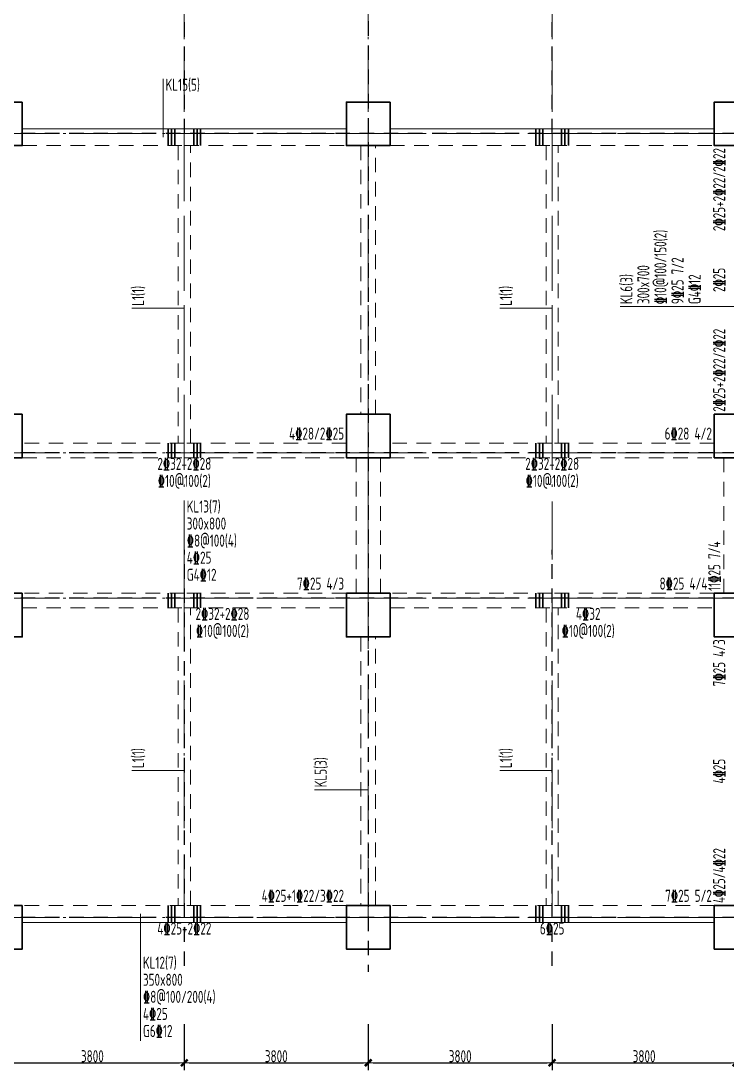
# Model space of a CAD drawing. Header units: millimetres. Extents: x 539196 to 807275, y 431843 to 1156631.
# Drawn here: x 694180 to 708768, y 869509 to 891184 of the extents above; entities that cross this region are included whole.
import ezdxf
from ezdxf.enums import TextEntityAlignment as Align

# ---------------------------------------------------------------- set-up
doc = ezdxf.new("R2010")
doc.units = ezdxf.units.MM
doc.header["$MEASUREMENT"] = 0
for name, pattern in [('DOTE', [2.42, 2, -0.2, 0.02, -0.2]), ('点划线', [1850, 1200, -300, 50, -300]), ('虚线', [500, 300, -200])]:
    doc.linetypes.add(name, pattern=pattern)
doc.layers.add('DOTE', color=1, linetype='DOTE')
for name, color, linetype, lineweight in [('梁原位标注', 7, 'Continuous', 18), ('梁名称编号', 2, 'Continuous', 18), ('梁标注引线', 2, 'Continuous', 18), ('梁附加箍筋', 1, 'Continuous', 35), ('梁集中标注', 2, 'Continuous', 18), ('砼柱', 2, 'Continuous', 35), ('砼梁', 4, 'Continuous', 18), ('轴线', 9, '点划线', 18), ('轴线标注', 3, 'Continuous', 18)]:
    doc.layers.add(name, color=color, linetype=linetype, lineweight=lineweight)
doc.styles.add('样式 1_yjk_yjk_yjk_yjk_yjk_yjk_yjk_yjk_yjk_yjk', font='yjkeng.shx', dxfattribs={"width": 0.7, "bigfont": 'yjkchn.shx'})
doc.dimstyles.new('盈建科结构_yjk_yjk_yjk_yjk_yjk_yjk_yjk_yjk_yjk_yjk', dxfattribs={"dimscale": 100, "dimtxt": 2.5, "dimasz": 1, "dimexe": 1.5, "dimexo": 0.625, "dimgap": 0.1, "dimtad": 1, "dimdec": 0, "dimrnd": 1, "dimzin": 0, "dimdsep": 46, "dimtxsty": '样式 1_yjk_yjk_yjk_yjk_yjk_yjk_yjk_yjk_yjk_yjk', "dimblk": '_yjkbk', "dimblk1": 'ARCHTICK', "dimblk2": 'ARCHTICK', "dimcen": 0.09, "dimadec": 0, "dimazin": 0, "dimtfac": 1, "dimtdec": 4, "dimtix": 1, "dimtmove": 2, "dimatfit": 3, "dimfxl": 0, "dimtolj": 1, "dimtzin": 0, "dimarcsym": 0})

# ---------------------------------------------------------------- blocks, each defined once
blk = doc.blocks.new('_yjkbk')
blk.add_line((-1, 0), (1.5, 0))
blk.add_lwpolyline([(-0.7, -0.7, 0.5, 0.5, 0), (0.7, 0.7, 0.5, 0.5, 0)], format="xyseb")
blk = doc.blocks.new('*D393')
at = {"layer": 'Defpoints', "color": 0}
for p in [(693755, 872659), (697555, 872659), (697555, 869659)]:
    blk.add_point(p, dxfattribs=at)
at = {"layer": '轴线标注', "color": 0, "lineweight": -2}
for p, q in [((693755, 870459), (693755, 869509)), ((697555, 870459), (697555, 869509)), ((693855, 869659), (697455, 869659))]:
    blk.add_line(p, q, dxfattribs=at)
at = {"layer": '轴线标注', "color": 0, "lineweight": -2, "xscale": 100, "yscale": 100, "zscale": 100, "rotation": 180}
blk.add_blockref('_yjkbk', (693755, 869659), dxfattribs=at)
at = {"layer": '轴线标注', "color": 0, "lineweight": -2, "xscale": 100, "yscale": 100, "zscale": 100}
blk.add_blockref('_yjkbk', (697555, 869659), dxfattribs=at)
at = {"layer": '轴线标注', "color": 0, "insert": (695655, 869794), "char_height": 250, "attachment_point": 5, "style": '样式 1_yjk_yjk_yjk_yjk_yjk_yjk_yjk_yjk_yjk_yjk'}
blk.add_mtext('\\A1;3800', dxfattribs=at)
blk = doc.blocks.new('_ARCHTICK')
at = {"color": 0, "linetype": 'ByBlock', "const_width": 0.15}
blk.add_lwpolyline([(-0.5, -0.5), (0.5, 0.5)], dxfattribs=at)
blk = doc.blocks.new('*D395')
at = {"layer": 'Defpoints', "color": 0}
for p in [(697555, 872659), (701355, 872659), (701355, 869659)]:
    blk.add_point(p, dxfattribs=at)
at = {"layer": '轴线标注', "color": 0, "lineweight": -2}
for p, q in [((697555, 870459), (697555, 869509)), ((701355, 870459), (701355, 869509)), ((697655, 869659), (701255, 869659))]:
    blk.add_line(p, q, dxfattribs=at)
at = {"layer": '轴线标注', "color": 0, "lineweight": -2, "xscale": 100, "yscale": 100, "zscale": 100, "rotation": 180}
blk.add_blockref('_yjkbk', (697555, 869659), dxfattribs=at)
at = {"layer": '轴线标注', "color": 0, "lineweight": -2, "xscale": 100, "yscale": 100, "zscale": 100}
blk.add_blockref('_yjkbk', (701355, 869659), dxfattribs=at)
at = {"layer": '轴线标注', "color": 0, "insert": (699455, 869794), "char_height": 250, "attachment_point": 5, "style": '样式 1_yjk_yjk_yjk_yjk_yjk_yjk_yjk_yjk_yjk_yjk'}
blk.add_mtext('\\A1;3800', dxfattribs=at)
blk = doc.blocks.new('*D397')
at = {"layer": 'Defpoints', "color": 0}
for p in [(701355, 872659), (705155, 872659), (705155, 869659)]:
    blk.add_point(p, dxfattribs=at)
at = {"layer": '轴线标注', "color": 0, "lineweight": -2}
for p, q in [((701355, 870459), (701355, 869509)), ((705155, 870459), (705155, 869509)), ((701455, 869659), (705055, 869659))]:
    blk.add_line(p, q, dxfattribs=at)
at = {"layer": '轴线标注', "color": 0, "lineweight": -2, "xscale": 100, "yscale": 100, "zscale": 100, "rotation": 180}
blk.add_blockref('_yjkbk', (701355, 869659), dxfattribs=at)
at = {"layer": '轴线标注', "color": 0, "lineweight": -2, "xscale": 100, "yscale": 100, "zscale": 100}
blk.add_blockref('_yjkbk', (705155, 869659), dxfattribs=at)
at = {"layer": '轴线标注', "color": 0, "insert": (703255, 869794), "char_height": 250, "attachment_point": 5, "style": '样式 1_yjk_yjk_yjk_yjk_yjk_yjk_yjk_yjk_yjk_yjk'}
blk.add_mtext('\\A1;3800', dxfattribs=at)
blk = doc.blocks.new('*D399')
at = {"layer": 'Defpoints', "color": 0}
for p in [(705155, 872659), (708955, 872659), (708955, 869659)]:
    blk.add_point(p, dxfattribs=at)
at = {"layer": '轴线标注', "color": 0, "lineweight": -2}
for p, q in [((705155, 870459), (705155, 869509)), ((708955, 870459), (708955, 869509)), ((705255, 869659), (708855, 869659))]:
    blk.add_line(p, q, dxfattribs=at)
at = {"layer": '轴线标注', "color": 0, "lineweight": -2, "xscale": 100, "yscale": 100, "zscale": 100, "rotation": 180}
blk.add_blockref('_yjkbk', (705155, 869659), dxfattribs=at)
at = {"layer": '轴线标注', "color": 0, "lineweight": -2, "xscale": 100, "yscale": 100, "zscale": 100}
blk.add_blockref('_yjkbk', (708955, 869659), dxfattribs=at)
at = {"layer": '轴线标注', "color": 0, "insert": (707055, 869794), "char_height": 250, "attachment_point": 5, "style": '样式 1_yjk_yjk_yjk_yjk_yjk_yjk_yjk_yjk_yjk_yjk'}
blk.add_mtext('\\A1;3800', dxfattribs=at)
blk = doc.blocks.new('jzzw')
at = {"layer": 'DOTE', "color": 1, "linetype": '虚线'}
for p, q in [((932586, 852149), (932586, 890469)), ((936386, 890469), (936386, 834829)), ((940186, 852149), (940186, 890469)), ((952506, 852149), (912186, 852149)), ((952506, 845549), (911886, 845549)), ((952506, 845549), (911886, 845549)), ((932586, 834949), (932586, 843549)), ((940186, 834949), (940186, 843549)), ((952506, 842549), (911886, 842549)), ((952506, 842549), (911886, 842549)), ((952506, 835949), (912186, 835949)), ((952506, 835949), (912186, 835949)), ((952506, 835949), (912186, 835949)), ((952506, 835949), (912186, 835949))]:
    blk.add_line(p, q, dxfattribs=at)

msp = doc.modelspace()

# ---------------------------------------------------------------- linework, layer by layer
at = {"layer": '梁标注引线'}
for p, q in [((697118.4, 888784.2), (697118.4, 889991.7)), ((697555.4, 885248.6), (696472.9, 885248.6)), ((705155.4, 885248.6), (704072.9, 885248.6)), ((708955.4, 885284.2), (706561.9, 885284.2)), ((697555.4, 879209.2), (697555.4, 881277.7)), ((697555.4, 875698.6), (696472.9, 875698.6)), ((705155.4, 875698.6), (704072.9, 875698.6)), ((701355.4, 875301.1), (700247.9, 875301.1)), ((696650.6, 872734.2), (696650.6, 870115.7))]:
    msp.add_line(p, q, dxfattribs=at)
at = {"layer": '梁附加箍筋'}
for p, q in [((697220.4, 888609.2), (697220.4, 888959.2)), ((697290.4, 888609.2), (697290.4, 888959.2)), ((697360.4, 888609.2), (697360.4, 888959.2)), ((697750.4, 888609.2), (697750.4, 888959.2)), ((697820.4, 888609.2), (697820.4, 888959.2)), ((697890.4, 888609.2), (697890.4, 888959.2)), ((704820.4, 888609.2), (704820.4, 888959.2)), ((704890.4, 888609.2), (704890.4, 888959.2)), ((704960.4, 888609.2), (704960.4, 888959.2)), ((705350.4, 888609.2), (705350.4, 888959.2)), ((705420.4, 888609.2), (705420.4, 888959.2)), ((705490.4, 888609.2), (705490.4, 888959.2)), ((697220.4, 882159.2), (697220.4, 882459.2)), ((697290.4, 882159.2), (697290.4, 882459.2)), ((697360.4, 882159.2), (697360.4, 882459.2)), ((697750.4, 882159.2), (697750.4, 882459.2)), ((697820.4, 882159.2), (697820.4, 882459.2)), ((697890.4, 882159.2), (697890.4, 882459.2)), ((704820.4, 882159.2), (704820.4, 882459.2)), ((704890.4, 882159.2), (704890.4, 882459.2)), ((704960.4, 882159.2), (704960.4, 882459.2)), ((705350.4, 882159.2), (705350.4, 882459.2)), ((705420.4, 882159.2), (705420.4, 882459.2)), ((705490.4, 882159.2), (705490.4, 882459.2)), ((697220.4, 879059.2), (697220.4, 879359.2)), ((697290.4, 879059.2), (697290.4, 879359.2)), ((697360.4, 879059.2), (697360.4, 879359.2)), ((697750.4, 879059.2), (697750.4, 879359.2)), ((697820.4, 879059.2), (697820.4, 879359.2)), ((697890.4, 879059.2), (697890.4, 879359.2)), ((704820.4, 879059.2), (704820.4, 879359.2)), ((704890.4, 879059.2), (704890.4, 879359.2)), ((704960.4, 879059.2), (704960.4, 879359.2)), ((705350.4, 879059.2), (705350.4, 879359.2)), ((705420.4, 879059.2), (705420.4, 879359.2)), ((705490.4, 879059.2), (705490.4, 879359.2)), ((697220.4, 872559.2), (697220.4, 872909.2)), ((697290.4, 872559.2), (697290.4, 872909.2)), ((697360.4, 872559.2), (697360.4, 872909.2)), ((697750.4, 872559.2), (697750.4, 872909.2)), ((697820.4, 872559.2), (697820.4, 872909.2)), ((697890.4, 872559.2), (697890.4, 872909.2)), ((704820.4, 872559.2), (704820.4, 872909.2)), ((704890.4, 872559.2), (704890.4, 872909.2)), ((704960.4, 872559.2), (704960.4, 872909.2)), ((705350.4, 872559.2), (705350.4, 872909.2)), ((705420.4, 872559.2), (705420.4, 872909.2)), ((705490.4, 872559.2), (705490.4, 872909.2))]:
    msp.add_line(p, q, dxfattribs=at)
at = {"layer": '砼柱'}
for points in [[(694205.4, 889509.2), (693305.4, 889509.2), (693305.4, 888609.2), (694205.4, 888609.2)], [(701805.4, 889509.2), (700905.4, 889509.2), (700905.4, 888609.2), (701805.4, 888609.2)], [(709405.4, 889509.2), (708505.4, 889509.2), (708505.4, 888609.2), (709405.4, 888609.2)], [(694205.4, 883059.2), (693305.4, 883059.2), (693305.4, 882159.2), (694205.4, 882159.2)], [(701805.4, 883059.2), (700905.4, 883059.2), (700905.4, 882159.2), (701805.4, 882159.2)], [(709405.4, 883059.2), (708505.4, 883059.2), (708505.4, 882159.2), (709405.4, 882159.2)], [(694205.4, 879359.2), (693305.4, 879359.2), (693305.4, 878459.2), (694205.4, 878459.2)], [(701805.4, 879359.2), (700905.4, 879359.2), (700905.4, 878459.2), (701805.4, 878459.2)], [(709405.4, 879359.2), (708505.4, 879359.2), (708505.4, 878459.2), (709405.4, 878459.2)], [(694205.4, 872909.2), (693305.4, 872909.2), (693305.4, 872009.2), (694205.4, 872009.2)], [(701805.4, 872909.2), (700905.4, 872909.2), (700905.4, 872009.2), (701805.4, 872009.2)], [(709405.4, 872909.2), (708505.4, 872909.2), (708505.4, 872009.2), (709405.4, 872009.2)]]:
    msp.add_lwpolyline(points, close=True, dxfattribs=at)
at = {"layer": '砼梁'}
for p, q in [((697555.4, 888959.2), (694205.4, 888959.2)), ((700905.4, 888959.2), (697555.4, 888959.2)), ((705155.4, 888959.2), (701805.4, 888959.2)), ((708505.4, 888959.2), (705155.4, 888959.2)), ((694205.4, 872559.2), (697555.4, 872559.2)), ((697555.4, 872559.2), (700905.4, 872559.2)), ((701805.4, 872559.2), (705155.4, 872559.2)), ((705155.4, 872559.2), (708505.4, 872559.2))]:
    msp.add_line(p, q, dxfattribs=at)
at = {"layer": '砼梁', "linetype": '虚线'}
for p, q in [((694205.4, 888609.2), (697555.4, 888609.2)), ((697430.4, 888609.2), (697430.4, 882459.2)), ((697555.5, 888609.2), (700905.4, 888609.2)), ((697680.4, 882459.2), (697680.4, 888609.2)), ((701205.4, 888609.2), (701205.4, 883059.2)), ((701505.4, 883059.2), (701505.4, 888609.2)), ((701805.4, 888609.2), (705155.4, 888609.2)), ((705030.4, 888609.2), (705030.4, 882459.2)), ((705155.5, 888609.2), (708505.4, 888609.2)), ((705280.4, 882459.2), (705280.4, 888609.2)), ((697555.4, 882459.2), (694205.4, 882459.2)), ((700905.4, 882459.2), (697555.5, 882459.2)), ((705155.4, 882459.2), (701805.4, 882459.2)), ((708505.4, 882459.2), (705155.5, 882459.2)), ((694205.4, 882159.2), (697555.4, 882159.2)), ((697555.4, 882159.2), (700905.4, 882159.2)), ((701105.4, 882159.2), (701105.4, 879359.2)), ((701605.4, 879359.2), (701605.4, 882159.2)), ((701805.4, 882159.2), (705155.4, 882159.2)), ((705155.4, 882159.2), (708505.4, 882159.2)), ((708705.4, 882159.2), (708705.4, 879359.2)), ((697555.4, 879359.2), (694205.4, 879359.2)), ((700905.4, 879359.2), (697555.4, 879359.2)), ((705155.4, 879359.2), (701805.4, 879359.2)), ((708505.4, 879359.2), (705155.4, 879359.2)), ((694205.4, 879059.2), (697555.4, 879059.2)), ((697430.4, 879059.2), (697430.4, 872909.2)), ((697555.5, 879059.2), (700905.4, 879059.2)), ((697680.4, 872909.2), (697680.4, 879059.2)), ((701805.4, 879059.2), (705155.4, 879059.2)), ((705030.4, 879059.2), (705030.4, 872909.2)), ((705155.5, 879059.2), (708505.4, 879059.2)), ((705280.4, 872909.2), (705280.4, 879059.2)), ((701205.4, 878459.2), (701205.4, 872909.2)), ((701505.4, 872909.2), (701505.4, 878459.2)), ((697555.4, 872909.2), (694205.4, 872909.2)), ((700905.4, 872909.2), (697555.5, 872909.2)), ((705155.4, 872909.2), (701805.4, 872909.2)), ((708505.4, 872909.2), (705155.5, 872909.2))]:
    msp.add_line(p, q, dxfattribs=at)
at = {"layer": '轴线'}
for p, q in [((697555.4, 872659.2), (697555.4, 926059.2)), ((701355.4, 872659.2), (701355.4, 926059.2)), ((705155.4, 872659.2), (705155.4, 926059.2)), ((678755.4, 888859.2), (716355.4, 888859.2)), ((693755.4, 888859.2), (697555.4, 888859.2)), ((697555.4, 882259.2), (697555.4, 888859.2)), ((697555.4, 888859.2), (701355.4, 888859.2)), ((701355.4, 882259.2), (701355.4, 888859.2)), ((701355.4, 888859.2), (705155.4, 888859.2)), ((705155.4, 882259.2), (705155.4, 888859.2)), ((705155.4, 888859.2), (708955.4, 888859.2)), ((678755.4, 882259.2), (716355.4, 882259.2)), ((693755.4, 882259.2), (697555.4, 882259.2)), ((697555.4, 882259.2), (701355.4, 882259.2)), ((701355.4, 879259.2), (701355.4, 882259.2)), ((701355.4, 882259.2), (705155.4, 882259.2)), ((705155.4, 882259.2), (708955.4, 882259.2)), ((678755.4, 879259.2), (716355.4, 879259.2)), ((693755.4, 879259.2), (697555.4, 879259.2)), ((697555.4, 872659.2), (697555.4, 879259.2)), ((697555.4, 879259.2), (701355.4, 879259.2)), ((701355.4, 872659.2), (701355.4, 879259.2)), ((701355.4, 879259.2), (705155.4, 879259.2)), ((705155.4, 872659.2), (705155.4, 879259.2)), ((705155.4, 879259.2), (708955.4, 879259.2)), ((678755.4, 872659.2), (716355.4, 872659.2)), ((693755.4, 872659.2), (697555.4, 872659.2)), ((697555.4, 872659.2), (701355.4, 872659.2)), ((701355.4, 872659.2), (705155.4, 872659.2)), ((705155.4, 872659.2), (708955.4, 872659.2))]:
    msp.add_line(p, q, dxfattribs=at)

# ---------------------------------------------------------------- block references
msp.add_blockref('jzzw', (-235030.4, 36710.3))

# ---------------------------------------------------------------- texts
at = {"layer": '梁原位标注', "linetype": 'Continuous', "style": '样式 1_yjk_yjk_yjk_yjk_yjk_yjk_yjk_yjk_yjk_yjk', "width": 0.7}
for s, p in [('2\x8425+2\x8422/2\x8422', (708805.4, 888559.2)), ('7\x8425 4/3', (708805.4, 878409.2))]:
    msp.add_text(s, height=250, rotation=90, dxfattribs=at).set_placement(p, align=Align.BOTTOM_RIGHT)
for s, p in [('2\x8425', (708805.4, 885834.2)), ('4\x8425', (708805.4, 875684.2))]:
    msp.add_text(s, height=250, rotation=90, dxfattribs=at).set_placement(p, align=Align.BOTTOM_CENTER)
for s, p in [('2\x8425+2\x8422/2\x8422', (708805.4, 883109.2)), ('11\x8425 7/4', (708705.4, 879409.2)), ('4\x8425/4\x8422', (708805.4, 872959.2))]:
    msp.add_text(s, height=250, rotation=90, dxfattribs=at).set_placement(p, align=Align.BOTTOM_LEFT)
for s, p in [('4\x8428/2\x8425', (700855.4, 882459.2)), ('6\x8428 4/2', (708455.4, 882459.2)), ('7\x8425 4/3', (700855.4, 879359.2)), ('8\x8425 4/4', (708362.9, 879359.2)), ('4\x8425+1\x8422/3\x8422', (700855.4, 872909.2)), ('7\x8425 5/2', (708455.4, 872909.2))]:
    msp.add_text(s, height=250, dxfattribs=at).set_placement(p, align=Align.BOTTOM_RIGHT)
for s, p in [('2\x8432+2\x8428', (697555.4, 882159.2)), ('2\x8432+2\x8428', (705155.4, 882159.2)), ('\x8410@100(2)', (697555.4, 881806.5)), ('\x8410@100(2)', (705155.4, 881806.5)), ('2\x8432+2\x8428', (698343.3, 879059.2)), ('4\x8432', (705899.6, 879059.2)), ('\x8410@100(2)', (698343.3, 878706.5)), ('\x8410@100(2)', (705899.6, 878706.5)), ('4\x8425+2\x8422', (697555.4, 872559.2)), ('6\x8425', (705155.4, 872559.2))]:
    msp.add_text(s, height=250, dxfattribs=at).set_placement(p, align=Align.TOP_CENTER)
at = {"layer": '梁名称编号', "linetype": 'Continuous', "style": '样式 1_yjk_yjk_yjk_yjk_yjk_yjk_yjk_yjk_yjk_yjk', "width": 0.7}
for s, p in [('KL15(5)', (697168.4, 889991.7)), ('KL13(7)', (697605.4, 881277.7))]:
    msp.add_text(s, height=250, dxfattribs=at).set_placement(p, align=Align.TOP_LEFT)
for s, p in [('KL6(3)', (706561.9, 885334.2)), ('L1(1)', (696472.9, 885298.6)), ('L1(1)', (704072.9, 885298.6)), ('L1(1)', (696472.9, 875748.6)), ('L1(1)', (704072.9, 875748.6)), ('KL5(3)', (700247.9, 875351.1))]:
    msp.add_text(s, height=250, rotation=90, dxfattribs=at).set_placement(p, align=Align.TOP_LEFT)
msp.add_text('KL12(7)', height=250, dxfattribs=at).set_placement((696700.6, 871526.7), align=Align.BOTTOM_LEFT)
at = {"layer": '梁集中标注', "linetype": 'Continuous', "style": '样式 1_yjk_yjk_yjk_yjk_yjk_yjk_yjk_yjk_yjk_yjk', "width": 0.7}
for s, p in [('\x8410@100/150(2)', (707267.4, 885334.2)), ('300x700', (706914.7, 885334.2)), ('9\x8425 7/2', (707620.2, 885334.2)), ('G4\x8412', (707972.9, 885334.2))]:
    msp.add_text(s, height=250, rotation=90, dxfattribs=at).set_placement(p, align=Align.TOP_LEFT)
for s, p in [('300x800', (697605.4, 880925)), ('\x848@100(4)', (697605.4, 880572.2)), ('4\x8425', (697605.4, 880219.5)), ('G4\x8412', (697605.4, 879866.7))]:
    msp.add_text(s, height=250, dxfattribs=at).set_placement(p, align=Align.TOP_LEFT)
for s, p in [('350x800', (696700.6, 871174)), ('\x848@100/200(4)', (696700.6, 870821.2)), ('4\x8425', (696700.6, 870468.5)), ('G6\x8412', (696700.6, 870115.7))]:
    msp.add_text(s, height=250, dxfattribs=at).set_placement(p, align=Align.BOTTOM_LEFT)

# ---------------------------------------------------------------- dimensions: what is measured, and where the dimension line sits
at = {"layer": '轴线标注'}
for p1, p2, picture, middle in [((693755.4, 872659.2), (697555.4, 872659.2), '*D393', (695655.4, 869794.2)), ((697555.4, 872659.2), (701355.4, 872659.2), '*D395', (699455.4, 869794.2)), ((701355.4, 872659.2), (705155.4, 872659.2), '*D397', (703255.4, 869794.2)), ((705155.4, 872659.2), (708955.4, 872659.2), '*D399', (707055.4, 869794.2))]:
    dim = msp.add_aligned_dim(p1=p1, p2=p2, distance=-3000, dimstyle='盈建科结构_yjk_yjk_yjk_yjk_yjk_yjk_yjk_yjk_yjk_yjk', override={"dimscale": 100, "dimtxt": 2.5, "dimasz": 1, "dimexe": 1.5, "dimexo": 22, "dimgap": 0.1, "dimtad": 1, "dimlfac": 1, "dimrnd": 5, "dimdle": 0, "dimfxlon": 0}, dxfattribs=at)
    dim.commit()
    dim.dimension.update_dxf_attribs({"geometry": picture, "text_midpoint": middle})

doc.saveas('drawing.dxf')
